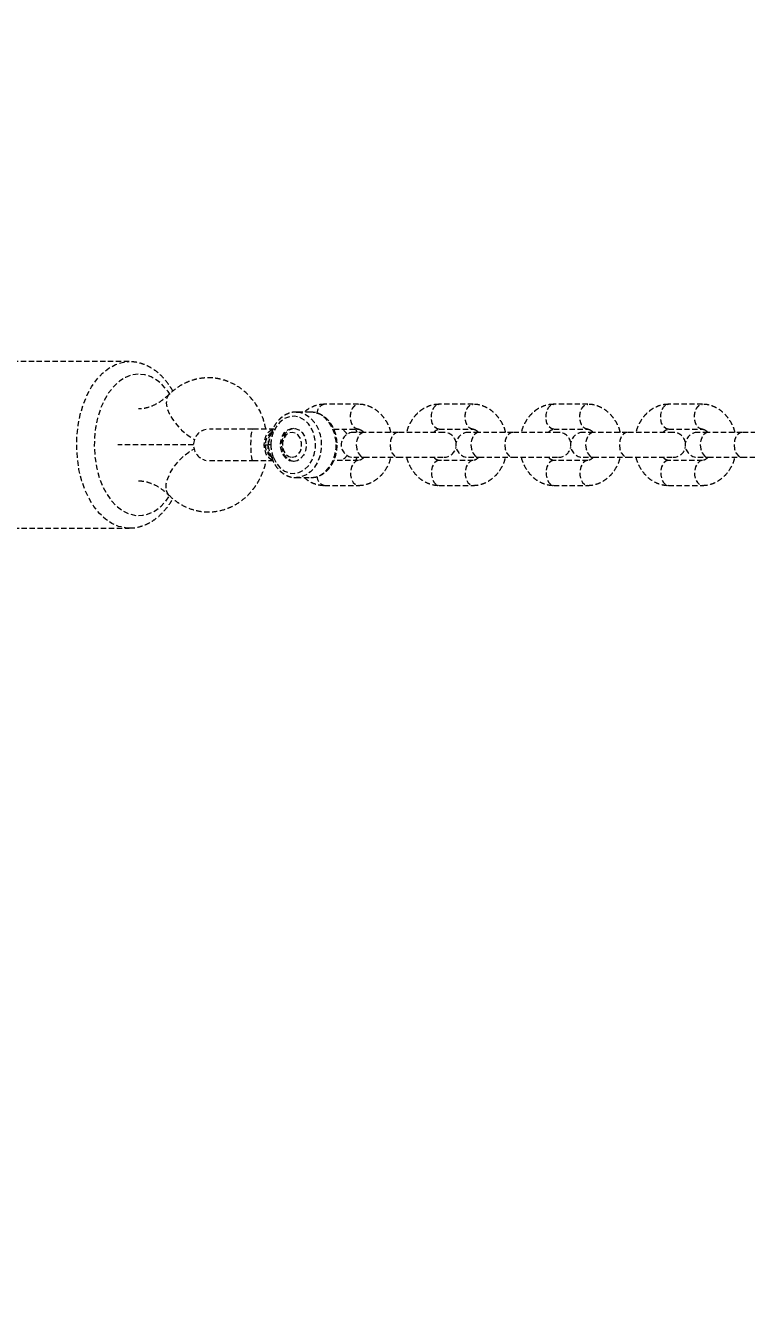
# Model space of a CAD drawing. Header units: millimetres. Extents: x -4075 to 3853, y -2344 to 2376.
# Drawn here: x 1743.8 to 1917, y 138.3 to 447 of the extents above; entities that cross this region are included whole.
import ezdxf

# ---------------------------------------------------------------- set-up
doc = ezdxf.new("R2010")
doc.units = ezdxf.units.MM
doc.linetypes.add('HIDDEN', pattern=[1.905, 1.27, -0.635])
for name, color, linetype in [('DIKOM_ОБЪЕКТ', 7, 'Continuous'), ('DIKOM_РАЗМЕР_ЗОНА', 7, 'Continuous'), ('DIKOM_РАЗМЕР_ОБЪЕКТА', 7, 'Continuous')]:
    doc.layers.add(name, color=color, linetype=linetype)
doc.styles.add('style1', font='arialbd.ttf', dxfattribs={"width": 0.8})
doc.dimstyles.new('1-50', dxfattribs={"dimtxt": 300, "dimasz": 200, "dimexe": 100, "dimexo": 0, "dimgap": 100, "dimtad": 1, "dimtxsty": 'style1', "dimcen": 200, "dimclrd": 7, "dimclre": 7, "dimclrt": 7, "dimadec": 1, "dimazin": 2, "dimtfac": 1, "dimtmove": 0, "dimatfit": 2, "dimfxl": 0, "dimlwd": 25, "dimlwe": 18, "dimarcsym": 0})

# ---------------------------------------------------------------- blocks, each defined once
blk = doc.blocks.new('*D0')
at = {"layer": 'Defpoints', "color": 0, "transparency": 16777216}
for p in [(-3364.5, 346.19), (3853.1, 341.49), (3853.1, -2244.04)]:
    blk.add_point(p, dxfattribs=at)
at = {"layer": 'DIKOM_РАЗМЕР_ЗОНА', "color": 7, "lineweight": 18, "transparency": 16777216}
for p, q in [((-3364.5, 346.19), (-3364.5, -2344.04)), ((3853.1, 341.49), (3853.1, -2344.04))]:
    blk.add_line(p, q, dxfattribs=at)
at = {"layer": 'DIKOM_РАЗМЕР_ЗОНА', "color": 7, "lineweight": 25, "transparency": 16777216}
blk.add_line((-3164.5, -2244.04), (3653.1, -2244.04), dxfattribs=at)
at = {"layer": 'DIKOM_РАЗМЕР_ЗОНА', "color": 7, "transparency": 16777216}
for points in [[(-3164.5, -2210.7), (-3164.5, -2277.37), (-3364.5, -2244.04)], [(3653.1, -2210.7), (3653.1, -2277.37), (3853.1, -2244.04)]]:
    blk.add_solid(points, dxfattribs=at)
at = {"layer": 'DIKOM_РАЗМЕР_ЗОНА', "color": 7, "transparency": 16777216, "insert": (164.83, -1990.86), "char_height": 300, "attachment_point": 5, "style": 'style1'}
blk.add_mtext('{\\fArial|b0|i0|c204|p34;7220}', dxfattribs=at)
blk = doc.blocks.new('*D1')
at = {"layer": 'Defpoints', "color": 0, "transparency": 16777216}
for p in [(-1865.19, 346.19), (2353.81, 346.19), (2353.81, -666.66)]:
    blk.add_point(p, dxfattribs=at)
at = {"layer": 'DIKOM_РАЗМЕР_ОБЪЕКТА', "color": 7, "lineweight": 18, "transparency": 16777216}
for p, q in [((-1865.19, 346.19), (-1865.19, -766.66)), ((2353.81, 346.19), (2353.81, -766.66))]:
    blk.add_line(p, q, dxfattribs=at)
at = {"layer": 'DIKOM_РАЗМЕР_ОБЪЕКТА', "color": 7, "lineweight": 25, "transparency": 16777216}
blk.add_line((-1665.19, -666.66), (2153.81, -666.66), dxfattribs=at)
at = {"layer": 'DIKOM_РАЗМЕР_ОБЪЕКТА', "color": 7, "transparency": 16777216}
for points in [[(-1665.19, -633.33), (-1665.19, -700), (-1865.19, -666.66)], [(2153.81, -633.33), (2153.81, -700), (2353.81, -666.66)]]:
    blk.add_solid(points, dxfattribs=at)
at = {"layer": 'DIKOM_РАЗМЕР_ОБЪЕКТА', "color": 7, "transparency": 16777216, "insert": (244.3, -413.49), "char_height": 300, "attachment_point": 5, "style": 'style1'}
blk.add_mtext('{\\fArial|b0|i0|c204|p34;4220}', dxfattribs=at)
blk = doc.blocks.new('*D2')
at = {"layer": 'Defpoints', "color": 0, "transparency": 16777216}
for p in [(2054.85, 2376.19), (-3624.48, -1683.81), (2044.31, -1683.81)]:
    blk.add_point(p, dxfattribs=at)
at = {"layer": 'DIKOM_РАЗМЕР_ЗОНА', "color": 7, "lineweight": 18, "transparency": 16777216}
for p, q in [((2054.85, 2376.19), (-3724.48, 2376.19)), ((2044.31, -1683.81), (-3724.48, -1683.81))]:
    blk.add_line(p, q, dxfattribs=at)
at = {"layer": 'DIKOM_РАЗМЕР_ЗОНА', "color": 7, "lineweight": 25, "transparency": 16777216}
blk.add_line((-3624.48, 2176.19), (-3624.48, -1483.81), dxfattribs=at)
at = {"layer": 'DIKOM_РАЗМЕР_ЗОНА', "color": 7, "transparency": 16777216}
for points in [[(-3657.81, 2176.19), (-3591.14, 2176.19), (-3624.48, 2376.19)], [(-3657.81, -1483.81), (-3591.14, -1483.81), (-3624.48, -1683.81)]]:
    blk.add_solid(points, dxfattribs=at)
at = {"layer": 'DIKOM_РАЗМЕР_ЗОНА', "color": 7, "transparency": 16777216, "insert": (-3877.65, 411.65), "char_height": 300, "attachment_point": 5, "rotation": 90, "style": 'style1'}
blk.add_mtext('{\\fArial|b0|i0|c204|p34;4000}', dxfattribs=at)

msp = doc.modelspace()

# ---------------------------------------------------------------- linework, layer by layer
at = {"layer": 'DIKOM_ОБЪЕКТ', "color": 7, "linetype": 'HIDDEN', "lineweight": 15}
for p, q in [((1768.682, 366.185), (1731.425, 366.185)), ((1823.813, 355.935), (1815.618, 355.935)), ((1851.369, 355.935), (1843.174, 355.935)), ((1878.924, 355.935), (1870.729, 355.935)), ((1906.479, 355.935), (1898.284, 355.935)), ((1812.313, 354.06), (1808.783, 354.06)), ((1808.783, 354.06), (1809.043, 354.053)), ((1798.391, 349.985), (1787.974, 349.985)), ((1803.562, 349.985), (1798.391, 349.985)), ((1817.853, 349.935), (1823.813, 349.935)), ((1825.14, 349.185), (1822.646, 349.185)), ((1823.483, 349.185), (1823.154, 349.935)), ((1833.291, 349.185), (1825.14, 349.185)), ((1844.296, 349.185), (1833.291, 349.185)), ((1843.174, 349.935), (1851.369, 349.935)), ((1852.696, 349.185), (1850.201, 349.185)), ((1860.846, 349.185), (1852.696, 349.185)), ((1871.852, 349.185), (1860.846, 349.185)), ((1870.729, 349.935), (1878.924, 349.935)), ((1880.251, 349.185), (1877.757, 349.185)), ((1888.401, 349.185), (1880.251, 349.185)), ((1899.407, 349.185), (1888.401, 349.185)), ((1898.284, 349.935), (1906.479, 349.935)), ((1907.806, 349.185), (1905.312, 349.185)), ((1915.957, 349.185), (1907.806, 349.185)), ((1926.962, 349.185), (1915.957, 349.185)), ((1822.646, 343.185), (1825.14, 343.185)), ((1823.154, 342.435), (1823.483, 343.185)), ((1824.963, 343.185), (1824.861, 342.883)), ((1825.14, 343.185), (1833.291, 343.185)), ((1833.291, 343.185), (1844.296, 343.185)), ((1850.201, 343.185), (1852.696, 343.185)), ((1852.696, 343.185), (1860.846, 343.185)), ((1860.846, 343.185), (1871.852, 343.185)), ((1877.757, 343.185), (1880.251, 343.185)), ((1880.251, 343.185), (1888.401, 343.185)), ((1888.401, 343.185), (1899.407, 343.185)), ((1905.312, 343.185), (1907.806, 343.185)), ((1907.806, 343.185), (1915.957, 343.185)), ((1915.957, 343.185), (1926.962, 343.185)), ((1787.974, 342.385), (1798.391, 342.385)), ((1798.391, 342.385), (1803.231, 342.385)), ((1823.769, 342.435), (1817.855, 342.435)), ((1823.769, 342.435), (1823.722, 342.435)), ((1851.324, 342.435), (1843.174, 342.435)), ((1851.324, 342.435), (1851.277, 342.435)), ((1878.879, 342.435), (1870.729, 342.435)), ((1878.879, 342.435), (1878.833, 342.435)), ((1906.435, 342.435), (1898.284, 342.435)), ((1906.435, 342.435), (1906.388, 342.435)), ((1808.783, 338.31), (1812.313, 338.31)), ((1812.313, 338.31), (1812.576, 338.318)), ((1815.618, 336.435), (1823.769, 336.435)), ((1843.174, 336.435), (1851.324, 336.435)), ((1870.729, 336.435), (1878.879, 336.435)), ((1898.284, 336.435), (1906.435, 336.435)), ((1731.425, 326.185), (1768.682, 326.185))]:
    msp.add_line(p, q, dxfattribs=at)
at = {"layer": 'DIKOM_ОБЪЕКТ', "color": 7, "linetype": 'HIDDEN', "lineweight": 15, "flags": 128}
for points in [[(1768.754, 326.186), (1767.818, 326.233), (1766.149, 326.593), (1764.525, 327.304), (1762.975, 328.351), (1761.528, 329.717), (1760.207, 331.376), (1759.039, 333.3), (1758.042, 335.454), (1757.235, 337.799), (1756.632, 340.294), (1756.245, 342.894), (1756.079, 345.553), (1756.139, 348.223), (1756.422, 350.857), (1756.924, 353.407), (1757.635, 355.828), (1758.544, 358.078), (1759.634, 360.115), (1760.885, 361.904), (1762.276, 363.412), (1763.781, 364.612), (1765.373, 365.484), (1767.024, 366.012), (1768.636, 366.185)], [(1778.523, 358.311), (1778.053, 359.001), (1776.801, 360.491), (1775.427, 361.676), (1773.957, 362.531), (1772.426, 363.037), (1770.864, 363.184), (1769.305, 362.969), (1767.782, 362.396), (1766.329, 361.477), (1764.975, 360.233), (1763.75, 358.689), (1762.679, 356.879), (1761.786, 354.841), (1761.09, 352.618), (1760.605, 350.259), (1760.342, 347.812), (1760.307, 345.331), (1760.499, 342.868), (1760.916, 340.476), (1761.547, 338.205), (1762.381, 336.105), (1763.398, 334.219), (1764.578, 332.588), (1765.895, 331.248), (1767.32, 330.225), (1768.825, 329.543), (1770.376, 329.215), (1771.94, 329.249), (1773.485, 329.645), (1774.977, 330.392), (1776.385, 331.476), (1777.678, 332.874), (1778.535, 334.078)], [(1778.268, 358.32), (1778.032, 358.049), (1777.67, 357.23), (1777.6, 356.197), (1777.827, 355.001), (1778.341, 353.696), (1779.116, 352.343), (1780.117, 351.007), (1781.296, 349.749), (1782.6, 348.628), (1783.966, 347.696), (1784.372, 347.464)], [(1843.174, 349.935), (1842.527, 350.116), (1841.958, 350.637), (1841.536, 351.435), (1841.311, 352.415), (1841.311, 353.456), (1841.536, 354.435), (1841.958, 355.234), (1842.527, 355.755), (1843.174, 355.935)], [(1870.729, 349.935), (1870.082, 350.116), (1869.513, 350.637), (1869.091, 351.435), (1868.866, 352.415), (1868.866, 353.456), (1869.091, 354.435), (1869.513, 355.234), (1870.082, 355.755), (1870.729, 355.935)], [(1898.284, 349.935), (1897.638, 350.116), (1897.069, 350.637), (1896.646, 351.435), (1896.422, 352.415), (1896.422, 353.456), (1896.646, 354.435), (1897.069, 355.234), (1897.638, 355.755), (1898.284, 355.935)], [(1803.358, 343.165), (1804.031, 341.818), (1804.928, 340.707), (1806, 339.894), (1807.189, 339.423), (1808.43, 339.32), (1809.657, 339.589), (1810.801, 340.217), (1811.802, 341.17), (1812.604, 342.394), (1813.164, 343.825), (1813.452, 345.384), (1813.452, 346.987), (1813.164, 348.546), (1812.604, 349.977), (1811.802, 351.201), (1810.801, 352.154), (1809.657, 352.782), (1808.43, 353.051), (1807.189, 352.948), (1806, 352.477), (1804.928, 351.664), (1804.031, 350.553), (1803.358, 349.206)], [(1809.043, 354.053), (1809.839, 353.942), (1811.099, 353.473), (1812.252, 352.669), (1813.246, 351.567), (1814.034, 350.216), (1814.58, 348.681), (1814.86, 347.03), (1814.86, 345.341), (1814.58, 343.69), (1814.034, 342.155), (1813.246, 340.804), (1812.252, 339.702), (1811.099, 338.898), (1809.839, 338.429), (1808.867, 338.311)], [(1812.576, 338.318), (1813.37, 338.429), (1814.629, 338.898), (1815.783, 339.702), (1816.776, 340.804), (1817.564, 342.155), (1818.111, 343.69), (1818.391, 345.341), (1818.391, 347.03), (1818.111, 348.681), (1817.564, 350.216), (1816.776, 351.567), (1815.783, 352.669), (1814.629, 353.473), (1813.37, 353.942), (1812.313, 354.06)], [(1798.391, 342.385), (1798.258, 342.571), (1798.138, 343.111), (1798.042, 343.952), (1797.981, 345.011), (1797.96, 346.185), (1797.981, 347.36), (1798.042, 348.419), (1798.138, 349.26), (1798.258, 349.799), (1798.391, 349.985)], [(1803.16, 342.439), (1802.822, 342.571), (1802.154, 343.111), (1801.624, 343.952), (1801.284, 345.011), (1801.166, 346.185), (1801.284, 347.36), (1801.624, 348.419), (1802.154, 349.26), (1802.822, 349.799), (1803.182, 349.937)], [(1808.152, 342.185), (1807.237, 342.363), (1806.403, 342.881), (1805.725, 343.691), (1805.262, 344.724), (1805.056, 345.887), (1805.125, 347.076), (1805.463, 348.185), (1806.04, 349.118), (1806.805, 349.789), (1807.689, 350.141), (1808.615, 350.141), (1809.499, 349.789), (1810.264, 349.118), (1810.841, 348.185), (1811.179, 347.076), (1811.248, 345.887), (1811.042, 344.724), (1810.58, 343.691), (1809.901, 342.881), (1809.067, 342.363), (1808.152, 342.185)], [(1808.31, 342.191), (1807.552, 342.363), (1806.718, 342.881), (1806.04, 343.691), (1805.577, 344.724), (1805.371, 345.887), (1805.44, 347.076), (1805.779, 348.185), (1806.356, 349.118), (1807.12, 349.789), (1808.005, 350.141), (1808.31, 350.18)], [(1807.837, 343.185), (1808.633, 343.366), (1809.334, 343.887), (1809.854, 344.685), (1810.13, 345.665), (1810.13, 346.706), (1809.854, 347.685), (1809.334, 348.484), (1808.633, 349.005), (1807.837, 349.185), (1807.04, 349.005), (1806.34, 348.484), (1805.82, 347.685), (1805.544, 346.706), (1805.544, 345.665), (1805.82, 344.685), (1806.34, 343.887), (1807.04, 343.366), (1807.837, 343.185)], [(1825.14, 349.185), (1824.812, 349.14), (1824.195, 348.784), (1823.691, 348.114), (1823.363, 347.212), (1823.249, 346.185)], [(1833.291, 349.185), (1832.962, 349.14), (1832.345, 348.784), (1831.842, 348.114), (1831.513, 347.212), (1831.399, 346.185)], [(1852.696, 349.185), (1852.367, 349.14), (1851.75, 348.784), (1851.247, 348.114), (1850.918, 347.212), (1850.804, 346.185)], [(1860.846, 349.185), (1860.517, 349.14), (1859.9, 348.784), (1859.397, 348.114), (1859.068, 347.212), (1858.954, 346.185)], [(1880.251, 349.185), (1879.923, 349.14), (1879.305, 348.784), (1878.802, 348.114), (1878.474, 347.212), (1878.36, 346.185)], [(1888.401, 349.185), (1888.073, 349.14), (1887.455, 348.784), (1886.952, 348.114), (1886.624, 347.212), (1886.51, 346.185)], [(1907.806, 349.185), (1907.478, 349.14), (1906.861, 348.784), (1906.357, 348.114), (1906.029, 347.212), (1905.915, 346.185)], [(1915.957, 349.185), (1915.628, 349.14), (1915.011, 348.784), (1914.508, 348.114), (1914.179, 347.212), (1914.065, 346.185)], [(1823.249, 346.185), (1823.363, 345.159), (1823.691, 344.257), (1824.195, 343.587), (1824.812, 343.231), (1825.14, 343.185)], [(1831.399, 346.185), (1831.513, 345.159), (1831.842, 344.257), (1832.345, 343.587), (1832.962, 343.231), (1833.291, 343.185)], [(1850.804, 346.185), (1850.918, 345.159), (1851.247, 344.257), (1851.75, 343.587), (1852.367, 343.231), (1852.696, 343.185)], [(1858.954, 346.185), (1859.068, 345.159), (1859.397, 344.257), (1859.9, 343.587), (1860.517, 343.231), (1860.846, 343.185)], [(1878.36, 346.185), (1878.474, 345.159), (1878.802, 344.257), (1879.305, 343.587), (1879.923, 343.231), (1880.251, 343.185)], [(1886.51, 346.185), (1886.624, 345.159), (1886.952, 344.257), (1887.455, 343.587), (1888.073, 343.231), (1888.401, 343.185)], [(1905.915, 346.185), (1906.029, 345.159), (1906.357, 344.257), (1906.861, 343.587), (1907.478, 343.231), (1907.806, 343.185)], [(1914.065, 346.185), (1914.179, 345.159), (1914.508, 344.257), (1915.011, 343.587), (1915.628, 343.231), (1915.957, 343.185)], [(1778.254, 334.065), (1777.791, 334.723), (1777.551, 335.672), (1777.603, 336.814), (1777.943, 338.096), (1778.556, 339.458), (1779.414, 340.838), (1780.476, 342.171), (1781.693, 343.394), (1783.009, 344.451), (1784.269, 345.243)], [(1821.071, 343.632), (1820.43, 342.881), (1819.762, 342.435)], [(1823.722, 342.435), (1823.122, 342.255), (1822.553, 341.734), (1822.131, 340.935), (1821.906, 339.956), (1821.906, 338.915), (1822.131, 337.935), (1822.553, 337.137), (1823.122, 336.616), (1823.769, 336.435)], [(1843.174, 342.435), (1842.527, 342.255), (1841.958, 341.734), (1841.536, 340.935), (1841.311, 339.956), (1841.311, 338.915), (1841.536, 337.935), (1841.958, 337.137), (1842.527, 336.616), (1843.174, 336.435)], [(1851.277, 342.435), (1850.677, 342.255), (1850.108, 341.734), (1849.686, 340.935), (1849.461, 339.956), (1849.461, 338.915), (1849.686, 337.935), (1850.108, 337.137), (1850.677, 336.616), (1851.324, 336.435)], [(1870.729, 342.435), (1870.082, 342.255), (1869.513, 341.734), (1869.091, 340.935), (1868.866, 339.956), (1868.866, 338.915), (1869.091, 337.935), (1869.513, 337.137), (1870.082, 336.616), (1870.729, 336.435)], [(1878.833, 342.435), (1878.232, 342.255), (1877.663, 341.734), (1877.241, 340.935), (1877.017, 339.956), (1877.017, 338.915), (1877.241, 337.935), (1877.663, 337.137), (1878.232, 336.616), (1878.879, 336.435)], [(1898.284, 342.435), (1897.638, 342.255), (1897.069, 341.734), (1896.646, 340.935), (1896.422, 339.956), (1896.422, 338.915), (1896.646, 337.935), (1897.069, 337.137), (1897.638, 336.616), (1898.284, 336.435)], [(1906.388, 342.435), (1905.788, 342.255), (1905.219, 341.734), (1904.797, 340.935), (1904.572, 339.956), (1904.572, 338.915), (1904.797, 337.935), (1905.219, 337.137), (1905.788, 336.616), (1906.435, 336.435)]]:
    msp.add_lwpolyline(points, dxfattribs=at)
at = {"layer": 'DIKOM_ОБЪЕКТ', "color": 7, "linetype": 'HIDDEN', "lineweight": 15}
for centre, radius, start, end in [((1816.114, 353.68), 2.309, 102.39335, 176.897), ((1787.95, 346.185), 3.8, 101.37806, 258.62194), ((1822.646, 346.185), 3, 90, 270), ((1818.313, 347.035), 3.242, 31.7017, 63.4555), ((1844.296, 346.185), 3, 10.19984, 90), ((1850.201, 346.185), 3, 90, 270), ((1871.852, 346.185), 3, 10.19984, 90), ((1877.757, 346.185), 3, 90, 270), ((1899.407, 346.185), 3, 10.19984, 90), ((1905.312, 346.185), 3, 90, 270), ((1844.296, 346.185), 3, 270, 349.80016), ((1871.852, 346.185), 3, 270, 349.80016), ((1899.407, 346.185), 3, 270, 349.80016), ((1816.114, 338.69), 2.309, 183.13497, 257.61106)]:
    msp.add_arc(centre, radius, start, end, dxfattribs=at)
for points, knots in [([(1779.196, 359.097), (1778.917, 359.576), (1778.258, 360.709), (1777.01, 362.238), (1775.503, 363.679), (1773.859, 364.816), (1772.124, 365.622), (1770.368, 366.109), (1769.193, 366.156), (1768.627, 366.178)], [0, 0, 0, 0, 0.1129471, 0.2674258, 0.4211555, 0.5728326, 0.7211793, 0.8656313, 1, 1, 1, 1]), ([(1801.545, 349.985), (1801.3, 351.022), (1800.716, 353.501), (1798.703, 356.833), (1796.008, 359.556), (1793.51, 361.027), (1791.595, 361.74), (1790.001, 362.141), (1787.93, 362.38), (1785.745, 362.217), (1783.601, 361.662), (1781.79, 360.906), (1779.945, 359.822), (1778.834, 358.827), (1778.269, 358.321)], [0, 0, 0, 0, 0.1004368, 0.2401385, 0.3670146, 0.4747173, 0.5238192, 0.5699248, 0.6363878, 0.7344832, 0.7940174, 0.8590698, 0.9282401, 1, 1, 1, 1]), ([(1778.267, 358.319), (1777.562, 357.684), (1776.228, 356.484), (1774.162, 355.442), (1772.411, 354.911), (1771.373, 354.855), (1770.949, 354.831)], [0, 0, 0, 0, 0.3116406, 0.5895437, 0.8320745, 1, 1, 1, 1]), ([(1815.618, 355.935), (1815.275, 355.921), (1814.437, 355.885), (1813.137, 355.535), (1811.834, 354.929), (1811.103, 354.334), (1810.766, 354.06)], [0, 0, 0, 0, 0.1952894, 0.47733144, 0.75903547, 1, 1, 1, 1]), ([(1831.592, 349.185), (1831.57, 349.292), (1831.427, 349.981), (1830.905, 351.161), (1830.026, 352.65), (1828.894, 353.914), (1827.579, 354.91), (1826.131, 355.588), (1824.836, 355.898), (1824.045, 355.926), (1823.769, 355.935)], [0, 0, 0, 0, 0.0276989, 0.1791129, 0.3309658, 0.4824585, 0.6323123, 0.7792528, 0.9227087, 1, 1, 1, 1]), ([(1843.174, 355.935), (1842.831, 355.921), (1841.992, 355.884), (1840.689, 355.539), (1839.33, 354.881), (1838.1, 353.952), (1837.024, 352.782), (1836.153, 351.39), (1835.589, 350.17), (1835.411, 349.397), (1835.362, 349.185)], [0, 0, 0, 0, 0.0957794, 0.2341064, 0.3722677, 0.5117243, 0.6535013, 0.7978915, 0.9445254, 1, 1, 1, 1]), ([(1859.147, 349.185), (1859.125, 349.292), (1858.983, 349.981), (1858.461, 351.161), (1857.581, 352.65), (1856.449, 353.914), (1855.135, 354.91), (1853.686, 355.588), (1852.391, 355.898), (1851.601, 355.926), (1851.324, 355.935)], [0, 0, 0, 0, 0.0276989, 0.1791129, 0.3309658, 0.4824585, 0.6323123, 0.7792528, 0.9227087, 1, 1, 1, 1]), ([(1870.729, 355.935), (1870.386, 355.921), (1869.548, 355.884), (1868.245, 355.539), (1866.885, 354.881), (1865.655, 353.952), (1864.579, 352.782), (1863.708, 351.39), (1863.144, 350.17), (1862.966, 349.397), (1862.917, 349.185)], [0, 0, 0, 0, 0.0957794, 0.2341064, 0.3722677, 0.5117243, 0.6535013, 0.7978915, 0.9445254, 1, 1, 1, 1]), ([(1886.702, 349.185), (1886.68, 349.292), (1886.538, 349.981), (1886.016, 351.161), (1885.137, 352.65), (1884.004, 353.914), (1882.69, 354.91), (1881.242, 355.588), (1879.946, 355.898), (1879.156, 355.926), (1878.879, 355.935)], [0, 0, 0, 0, 0.0276989, 0.1791129, 0.3309658, 0.4824585, 0.6323123, 0.7792528, 0.9227087, 1, 1, 1, 1]), ([(1898.284, 355.935), (1897.941, 355.921), (1897.103, 355.884), (1895.8, 355.539), (1894.44, 354.881), (1893.211, 353.952), (1892.135, 352.782), (1891.263, 351.39), (1890.699, 350.17), (1890.521, 349.397), (1890.473, 349.185)], [0, 0, 0, 0, 0.0957794, 0.2341064, 0.3722677, 0.5117243, 0.6535013, 0.7978915, 0.9445254, 1, 1, 1, 1]), ([(1914.258, 349.185), (1914.236, 349.292), (1914.093, 349.981), (1913.571, 351.161), (1912.692, 352.65), (1911.56, 353.914), (1910.246, 354.91), (1908.797, 355.588), (1907.502, 355.898), (1906.711, 355.926), (1906.435, 355.935)], [0, 0, 0, 0, 0.0276989, 0.1791129, 0.3309658, 0.4824585, 0.6323123, 0.7792528, 0.9227087, 1, 1, 1, 1]), ([(1809.066, 354.013), (1808.878, 354.032), (1808.265, 354.096), (1807.231, 353.866), (1806.035, 353.347), (1804.951, 352.532), (1804.021, 351.468), (1803.348, 350.337), (1803.053, 349.543), (1802.933, 349.223)], [0, 0, 0, 0, 0.0718753, 0.2336112, 0.3950214, 0.5575181, 0.7218977, 0.8880431, 1, 1, 1, 1]), ([(1812.599, 338.358), (1812.839, 338.365), (1813.503, 338.387), (1814.555, 338.77), (1815.693, 339.452), (1816.695, 340.414), (1817.526, 341.604), (1818.152, 342.982), (1818.546, 344.493), (1818.692, 346.076), (1818.581, 347.667), (1818.217, 349.201), (1817.61, 350.618), (1816.781, 351.858), (1815.761, 352.869), (1814.592, 353.59), (1813.448, 353.999), (1812.705, 354.019), (1812.397, 354.027)], [0, 0, 0, 0, 0.0358661, 0.0993795, 0.1630773, 0.2274285, 0.2925304, 0.3582043, 0.4242108, 0.49039, 0.5566825, 0.6231008, 0.6896565, 0.7562905, 0.8228045, 0.8888479, 0.9540482, 1, 1, 1, 1]), ([(1802.962, 349.272), (1802.71, 349.056), (1802.238, 348.653), (1801.745, 347.857), (1801.439, 347.034), (1801.401, 346.463), (1801.383, 346.185)], [0, 0, 0, 0, 0.2867832, 0.5372332, 0.7745973, 1, 1, 1, 1]), ([(1802.83, 348.875), (1802.726, 348.767), (1802.404, 348.432), (1802.029, 347.532), (1802.05, 346.696), (1802.063, 346.185)], [0, 0, 0, 0, 0.1556703, 0.4838059, 1, 1, 1, 1]), ([(1803.022, 349.442), (1802.804, 348.858), (1802.408, 347.8), (1802.17, 346.685), (1802.063, 346.185)], [0, 0, 0, 0, 0.5514519, 1, 1, 1, 1]), ([(1803.038, 349.493), (1802.981, 349.337), (1802.884, 349.074), (1802.754, 348.803), (1802.698, 348.713), (1802.684, 348.696), (1802.683, 348.698), (1802.683, 348.699)], [0, 0, 0, 0, 0.5131071, 0.8654897, 0.9263447, 0.9766693, 1, 1, 1, 1]), ([(1802.806, 346.185), (1802.83, 346.705), (1802.878, 347.752), (1803.197, 348.718), (1803.358, 349.206)], [0, 0, 0, 0, 0.4955206, 1, 1, 1, 1]), ([(1803.041, 349.496), (1803.039, 349.494), (1803.009, 349.475), (1803.015, 349.458), (1803.022, 349.442)], [0, 0, 0, 0, 0.073756, 1, 1, 1, 1]), ([(1803.022, 349.442), (1803.039, 349.419), (1803.07, 349.378), (1803.184, 349.303), (1803.281, 349.249), (1803.338, 349.217), (1803.358, 349.206)], [0, 0, 0, 0, 0.3916532, 0.6890212, 0.8918411, 1, 1, 1, 1]), ([(1823.769, 349.935), (1823.82, 349.933), (1823.996, 349.926), (1824.315, 349.817), (1824.721, 349.573), (1824.952, 349.278), (1825.024, 349.185)], [0, 0, 0, 0, 0.1542305, 0.524849, 0.851647, 1, 1, 1, 1]), ([(1841.914, 349.185), (1842.027, 349.317), (1842.304, 349.639), (1842.763, 349.887), (1843.025, 349.918), (1843.174, 349.935)], [0, 0, 0, 0, 0.2285155, 0.5613459, 1, 1, 1, 1]), ([(1851.324, 349.935), (1851.376, 349.933), (1851.552, 349.926), (1851.871, 349.817), (1852.276, 349.573), (1852.507, 349.278), (1852.579, 349.185)], [0, 0, 0, 0, 0.1542305, 0.524849, 0.851647, 1, 1, 1, 1]), ([(1869.469, 349.185), (1869.582, 349.317), (1869.859, 349.639), (1870.318, 349.887), (1870.58, 349.918), (1870.729, 349.935)], [0, 0, 0, 0, 0.2285155, 0.5613459, 1, 1, 1, 1]), ([(1878.879, 349.935), (1878.931, 349.933), (1879.107, 349.926), (1879.426, 349.817), (1879.832, 349.573), (1880.063, 349.278), (1880.135, 349.185)], [0, 0, 0, 0, 0.1542305, 0.524849, 0.851647, 1, 1, 1, 1]), ([(1897.025, 349.185), (1897.138, 349.317), (1897.415, 349.639), (1897.873, 349.887), (1898.135, 349.918), (1898.284, 349.935)], [0, 0, 0, 0, 0.2285155, 0.5613459, 1, 1, 1, 1]), ([(1906.435, 349.935), (1906.486, 349.933), (1906.662, 349.926), (1906.981, 349.817), (1907.387, 349.573), (1907.618, 349.278), (1907.69, 349.185)], [0, 0, 0, 0, 0.1542305, 0.524849, 0.851647, 1, 1, 1, 1]), ([(1784.173, 346.185), (1783.793, 346.185), (1782.289, 346.185), (1779.694, 346.185), (1776.698, 346.185), (1773.388, 346.185), (1769.841, 346.185), (1767.242, 346.185), (1765.985, 346.185)], [0, 0, 0, 0, 0.0553323, 0.2192612, 0.3682691, 0.5207109, 0.7680173, 1, 1, 1, 1]), ([(1801.383, 346.185), (1801.401, 345.908), (1801.439, 345.337), (1801.745, 344.514), (1802.238, 343.718), (1802.71, 343.314), (1802.962, 343.099)], [0, 0, 0, 0, 0.2253818, 0.4627666, 0.7131865, 1, 1, 1, 1]), ([(1801.383, 346.185), (1801.5, 346.185), (1801.728, 346.185), (1801.953, 346.185), (1802.063, 346.185)], [0, 0, 0, 0, 0.5114374, 1, 1, 1, 1]), ([(1802.83, 343.496), (1802.727, 343.603), (1802.405, 343.938), (1802.029, 344.839), (1802.05, 345.674), (1802.063, 346.185)], [0, 0, 0, 0, 0.1556708, 0.4838101, 1, 1, 1, 1]), ([(1803.022, 342.929), (1802.804, 343.513), (1802.408, 344.571), (1802.17, 345.686), (1802.063, 346.185)], [0, 0, 0, 0, 0.55144819, 1, 1, 1, 1]), ([(1802.806, 346.185), (1802.67, 346.185), (1802.419, 346.185), (1802.175, 346.185), (1802.063, 346.185)], [0, 0, 0, 0, 0.54330565, 1, 1, 1, 1]), ([(1803.358, 343.165), (1803.197, 343.653), (1802.878, 344.618), (1802.83, 345.666), (1802.806, 346.185)], [0, 0, 0, 0, 0.5044794, 1, 1, 1, 1]), ([(1802.683, 343.672), (1802.683, 343.673), (1802.684, 343.675), (1802.698, 343.658), (1802.754, 343.568), (1802.884, 343.297), (1802.981, 343.034), (1803.038, 342.878)], [0, 0, 0, 0, 0.0233317, 0.0736597, 0.1345175, 0.4868957, 1, 1, 1, 1]), ([(1802.933, 343.148), (1803.029, 342.886), (1803.302, 342.14), (1803.934, 341.023), (1804.873, 339.909), (1805.984, 339.049), (1807.212, 338.512), (1808.201, 338.279), (1808.752, 338.332), (1808.874, 338.344)], [0, 0, 0, 0, 0.0938052, 0.266974, 0.4404692, 0.6131754, 0.7840679, 0.9524752, 1, 1, 1, 1]), ([(1803.022, 342.929), (1803.015, 342.913), (1803.009, 342.896), (1803.039, 342.877), (1803.041, 342.875)], [0, 0, 0, 0, 0.9262264, 1, 1, 1, 1]), ([(1803.358, 343.165), (1803.338, 343.154), (1803.281, 343.122), (1803.184, 343.068), (1803.07, 342.993), (1803.039, 342.952), (1803.022, 342.929)], [0, 0, 0, 0, 0.1081589, 0.3109788, 0.6083468, 1, 1, 1, 1]), ([(1823.769, 336.435), (1824.112, 336.45), (1824.95, 336.486), (1826.253, 336.832), (1827.613, 337.49), (1828.842, 338.419), (1829.918, 339.589), (1830.79, 340.981), (1831.354, 342.201), (1831.532, 342.974), (1831.58, 343.185)], [0, 0, 0, 0, 0.0957794, 0.2341064, 0.3722677, 0.5117243, 0.6535013, 0.7978915, 0.9445254, 1, 1, 1, 1]), ([(1825.028, 343.185), (1824.915, 343.054), (1824.638, 342.732), (1824.18, 342.484), (1823.918, 342.453), (1823.769, 342.435)], [0, 0, 0, 0, 0.22851555, 0.56134587, 1, 1, 1, 1]), ([(1835.351, 343.185), (1835.373, 343.079), (1835.515, 342.39), (1836.037, 341.21), (1836.916, 339.721), (1838.049, 338.457), (1839.363, 337.461), (1840.811, 336.783), (1842.107, 336.473), (1842.897, 336.445), (1843.174, 336.435)], [0, 0, 0, 0, 0.0276989, 0.1791129, 0.3309658, 0.4824585, 0.6323123, 0.7792528, 0.9227087, 1, 1, 1, 1]), ([(1843.174, 342.435), (1843.122, 342.438), (1842.946, 342.445), (1842.627, 342.554), (1842.221, 342.798), (1841.99, 343.093), (1841.918, 343.185)], [0, 0, 0, 0, 0.15423046, 0.52484897, 0.85164696, 1, 1, 1, 1]), ([(1851.324, 336.435), (1851.667, 336.45), (1852.505, 336.486), (1853.808, 336.832), (1855.168, 337.49), (1856.398, 338.419), (1857.473, 339.589), (1858.345, 340.981), (1858.909, 342.201), (1859.087, 342.974), (1859.136, 343.185)], [0, 0, 0, 0, 0.0957794, 0.2341064, 0.3722677, 0.5117243, 0.6535013, 0.7978915, 0.9445254, 1, 1, 1, 1]), ([(1852.584, 343.185), (1852.471, 343.054), (1852.194, 342.732), (1851.735, 342.484), (1851.473, 342.453), (1851.324, 342.435)], [0, 0, 0, 0, 0.22851555, 0.56134587, 1, 1, 1, 1]), ([(1862.906, 343.185), (1862.928, 343.079), (1863.07, 342.39), (1863.592, 341.21), (1864.472, 339.721), (1865.604, 338.457), (1866.918, 337.461), (1868.367, 336.783), (1869.662, 336.473), (1870.452, 336.445), (1870.729, 336.435)], [0, 0, 0, 0, 0.0276989, 0.1791129, 0.3309658, 0.4824585, 0.6323123, 0.7792528, 0.9227087, 1, 1, 1, 1]), ([(1870.729, 342.435), (1870.677, 342.438), (1870.501, 342.445), (1870.182, 342.554), (1869.777, 342.798), (1869.546, 343.093), (1869.474, 343.185)], [0, 0, 0, 0, 0.15423046, 0.52484897, 0.85164696, 1, 1, 1, 1]), ([(1878.879, 336.435), (1879.222, 336.45), (1880.061, 336.486), (1881.364, 336.832), (1882.723, 337.49), (1883.953, 338.419), (1885.029, 339.589), (1885.9, 340.981), (1886.464, 342.201), (1886.642, 342.974), (1886.691, 343.185)], [0, 0, 0, 0, 0.0957794, 0.2341064, 0.3722677, 0.5117243, 0.6535013, 0.7978915, 0.9445254, 1, 1, 1, 1]), ([(1880.139, 343.185), (1880.026, 343.054), (1879.749, 342.732), (1879.29, 342.484), (1879.028, 342.453), (1878.879, 342.435)], [0, 0, 0, 0, 0.22851555, 0.56134587, 1, 1, 1, 1]), ([(1890.461, 343.185), (1890.483, 343.079), (1890.626, 342.39), (1891.148, 341.21), (1892.027, 339.721), (1893.159, 338.457), (1894.474, 337.461), (1895.922, 336.783), (1897.217, 336.473), (1898.008, 336.445), (1898.284, 336.435)], [0, 0, 0, 0, 0.0276989, 0.1791129, 0.3309658, 0.4824585, 0.6323123, 0.7792528, 0.9227087, 1, 1, 1, 1]), ([(1898.284, 342.435), (1898.233, 342.438), (1898.057, 342.445), (1897.738, 342.554), (1897.332, 342.798), (1897.101, 343.093), (1897.029, 343.185)], [0, 0, 0, 0, 0.15423046, 0.52484897, 0.85164696, 1, 1, 1, 1]), ([(1906.435, 336.435), (1906.778, 336.45), (1907.616, 336.486), (1908.919, 336.832), (1910.279, 337.49), (1911.508, 338.419), (1912.584, 339.589), (1913.456, 340.981), (1914.02, 342.201), (1914.198, 342.974), (1914.247, 343.185)], [0, 0, 0, 0, 0.0957794, 0.2341064, 0.3722677, 0.5117243, 0.6535013, 0.7978915, 0.9445254, 1, 1, 1, 1]), ([(1907.694, 343.185), (1907.581, 343.054), (1907.304, 342.732), (1906.846, 342.484), (1906.584, 342.453), (1906.435, 342.435)], [0, 0, 0, 0, 0.22851555, 0.56134587, 1, 1, 1, 1]), ([(1778.255, 334.064), (1778.746, 333.617), (1779.707, 332.741), (1781.727, 331.454), (1784.104, 330.477), (1786.574, 330.057), (1789.268, 330.054), (1791.771, 330.601), (1794.13, 331.698), (1796.16, 333.03), (1797.794, 334.598), (1799.095, 336.313), (1800, 337.786), (1800.802, 339.563), (1801.396, 341.122), (1801.521, 342.111), (1801.556, 342.385)], [0, 0, 0, 0, 0.0630896, 0.1236179, 0.2317934, 0.3164491, 0.3768394, 0.5016666, 0.5695594, 0.6335829, 0.7388621, 0.7865671, 0.8426506, 0.9060071, 0.9739649, 1, 1, 1, 1]), ([(1770.942, 337.541), (1771.355, 337.519), (1772.361, 337.466), (1774.1, 336.951), (1776.175, 335.921), (1777.533, 334.709), (1778.249, 334.069)], [0, 0, 0, 0, 0.1693159, 0.4124504, 0.6900413, 1, 1, 1, 1]), ([(1810.776, 338.31), (1811.123, 338.027), (1811.888, 337.401), (1813.259, 336.787), (1814.551, 336.473), (1815.342, 336.445), (1815.618, 336.435)], [0, 0, 0, 0, 0.2488554, 0.5490383, 0.8421026, 1, 1, 1, 1]), ([(1768.77, 326.221), (1768.964, 326.213), (1769.743, 326.181), (1771.098, 326.448), (1772.785, 327.013), (1774.393, 327.892), (1775.911, 329.044), (1777.31, 330.481), (1778.416, 331.894), (1778.98, 332.9), (1779.184, 333.265)], [0, 0, 0, 0, 0.0467574, 0.1873405, 0.327813, 0.4698794, 0.6148005, 0.7630259, 0.9141553, 1, 1, 1, 1])]:
    msp.add_open_spline(points, degree=3, knots=knots, dxfattribs=at)
for points in [[(1823.769, 349.935), (1823.521, 349.981), (1823.026, 350.071), (1822.396, 350.764), (1821.976, 351.756), (1821.828, 352.935), (1821.976, 354.115), (1822.396, 355.106), (1823.026, 355.8), (1823.521, 355.89), (1823.769, 355.935)], [(1851.324, 349.935), (1851.076, 349.981), (1850.581, 350.071), (1849.952, 350.764), (1849.531, 351.756), (1849.383, 352.935), (1849.531, 354.115), (1849.952, 355.106), (1850.581, 355.8), (1851.076, 355.89), (1851.324, 355.935)], [(1878.879, 349.935), (1878.632, 349.981), (1878.137, 350.071), (1877.507, 350.764), (1877.086, 351.756), (1876.939, 352.935), (1877.086, 354.115), (1877.507, 355.106), (1878.137, 355.8), (1878.632, 355.89), (1878.879, 355.935)], [(1906.435, 349.935), (1906.187, 349.981), (1905.692, 350.071), (1905.062, 350.764), (1904.642, 351.756), (1904.494, 352.935), (1904.642, 354.115), (1905.062, 355.106), (1905.692, 355.8), (1906.187, 355.89), (1906.435, 355.935)]]:
    msp.add_open_spline(points, degree=3, dxfattribs=at)

# ---------------------------------------------------------------- dimensions: what is measured, and where the dimension line sits
at = {"layer": 'DIKOM_РАЗМЕР_ЗОНА'}
dim = msp.add_linear_dim(base=(-3624.476, -1683.815), p1=(2054.853, 2376.185), p2=(2044.306, -1683.815), angle=90, text='{\\fArial|b0|i0|c204|p34;4000}', dimstyle='1-50', dxfattribs=at)
dim.commit()
dim.dimension.update_dxf_attribs({"geometry": '*D2', "text_midpoint": (-3624.476, 411.65), "dimtype": 160})
dim = msp.add_linear_dim(base=(3853.1, -2244.036), p1=(-3364.496, 346.185), p2=(3853.1, 341.49), text='{\\fArial|b0|i0|c204|p34;7220}', dimstyle='1-50', dxfattribs=at)
dim.commit()
dim.dimension.update_dxf_attribs({"geometry": '*D0', "text_midpoint": (164.828, -2244.036), "dimtype": 160})
at = {"layer": 'DIKOM_РАЗМЕР_ОБЪЕКТА'}
dim = msp.add_linear_dim(base=(2353.806, -666.663), p1=(-1865.194, 346.185), p2=(2353.806, 346.185), text='{\\fArial|b0|i0|c204|p34;4220}', dimstyle='1-50', dxfattribs=at)
dim.commit()
dim.dimension.update_dxf_attribs({"geometry": '*D1', "text_midpoint": (244.302, -666.663), "dimtype": 160})

doc.saveas('drawing.dxf')
